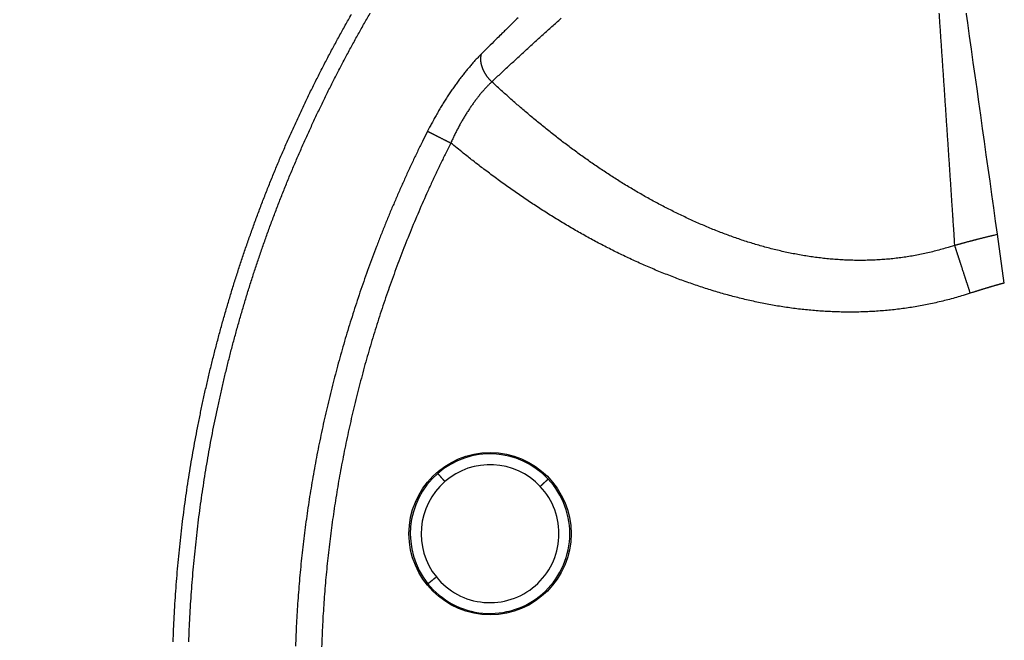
# Model space of a CAD drawing. Extents: x 527 to 614, y 487 to 635.
# Drawn here: x 596.094 to 597.005, y 514.457 to 515.03 of the extents above; entities that cross this region are included whole.
import ezdxf

# ---------------------------------------------------------------- set-up
doc = ezdxf.new("R2010")
doc.units = 0
doc.header["$MEASUREMENT"] = 0
doc.layers.add('1', color=4, linetype='Continuous')
doc.layers.add('204', color=7, linetype='Continuous')

# ---------------------------------------------------------------- blocks, each defined once
blk = doc.blocks.new('55')
at = {"layer": '204', "color": 4, "linetype": 'Continuous'}
blk.add_line((-5.596272, -5.284471), (-5.602608, -5.239436), dxfattribs=at)
for points in [[(-1.030664, 0.295698, -0.0000009), (-1.065456, 0.258308, -0.0000009), (-1.100247, 0.220917, -0.0000009), (-1.13504, 0.183527, -0.0000008), (-1.169832, 0.146137, -0.0000008), (-1.204625, 0.108746, -0.0000007), (-1.239418, 0.071355, -0.0000007), (-1.274211, 0.033965, -0.0000006), (-1.309005, -0.003426, -0.0000006), (-1.343799, -0.040817, -0.0000005), (-1.378593, -0.078208, -0.0000005), (-1.413388, -0.1156, -0.0000005), (-1.448182, -0.152991, -0.0000004), (-1.482977, -0.190382, -0.0000004), (-1.517772, -0.227774, -0.0000003), (-1.552567, -0.265165, -0.0000003), (-1.587362, -0.302557, -0.0000002), (-1.622158, -0.339948, -0.0000002), (-1.656953, -0.37734, -0.0000002), (-1.691748, -0.414732, -0.0000001), (-1.726544, -0.452123, -0.0000001), (-1.76134, -0.489515, 0), (-1.796135, -0.526907)], [(-1.830931, -0.564299, 0), (-1.865726, -0.60169, 0.0000001), (-1.900522, -0.639082, 0.0000001), (-1.935318, -0.676474, 0.0000001), (-1.970113, -0.713866, 0.0000001), (-2.004909, -0.751257, 0.0000001), (-2.039704, -0.788649, 0.0000001), (-2.0745, -0.826041, 0.0000001), (-2.109295, -0.863433, 0.0000001), (-2.144091, -0.900825, 0.0000001), (-2.178886, -0.938217, 0.0000001), (-2.213682, -0.975608, 0.0000001), (-2.248478, -1.013, 0.0000001), (-2.283273, -1.050392, 0.0000001), (-2.318069, -1.087784, 0.0000001), (-2.352864, -1.125176, 0.0000001), (-2.38766, -1.162568, 0.0000001), (-2.422455, -1.19996, 0.0000001), (-2.45725, -1.237351, 0.0000001), (-2.492046, -1.274743, 0.0000001), (-2.526841, -1.312135, 0.0000001), (-2.561637, -1.349527, 0.0000001), (-2.596432, -1.386919, 0.0000001), (-2.631228, -1.424311, 0.0000001), (-2.666023, -1.461703, 0.0000001), (-2.700818, -1.499095, 0.0000001), (-2.735614, -1.536487, 0.0000001), (-2.770409, -1.573879, 0.0000001), (-2.805205, -1.611271, 0.0000001), (-2.84, -1.648663, 0.0000001), (-2.874795, -1.686055, 0.0000001), (-2.909591, -1.723447, 0.0000001), (-2.944386, -1.760839, 0.0000001), (-2.979181, -1.798231, 0.0000001), (-3.013977, -1.835623, 0.0000001), (-3.048772, -1.873015, 0.0000001), (-3.083567, -1.910407, 0.0000001), (-3.118363, -1.947799, 0.0000001), (-3.153158, -1.985191, 0.0000001), (-3.187953, -2.022583, 0.0000001), (-3.222749, -2.059975, 0.0000001), (-3.257544, -2.097367, 0.0000001), (-3.292339, -2.134759, 0.0000001), (-3.327135, -2.172151, 0.0000001), (-3.36193, -2.209543, 0.0000001), (-3.396725, -2.246935, 0.0000001), (-3.43152, -2.284328, 0.0000001), (-3.466316, -2.32172, 0.0000001), (-3.501111, -2.359112, 0.0000001), (-3.535906, -2.396504, 0.0000001), (-3.570701, -2.433896, 0.0000001), (-3.605496, -2.471288, 0.0000001), (-3.640292, -2.50868, 0.0000001), (-3.675087, -2.546073, 0.0000001), (-3.709882, -2.583465, 0.0000001), (-3.744677, -2.620857, 0.0000001), (-3.779472, -2.658249, 0.0000001), (-3.814267, -2.695641, 0.0000001), (-3.849063, -2.733033, 0.0000001), (-3.883858, -2.770426, 0.0000001), (-3.918653, -2.807818, 0.0000001), (-3.953448, -2.84521, 0.0000001), (-3.988243, -2.882602, 0.0000001), (-4.023038, -2.919995, 0.0000001), (-4.057833, -2.957387, 0.0000001), (-4.092628, -2.994779, 0.0000001), (-4.127423, -3.032171, 0.0000001), (-4.162218, -3.069564, 0.0000001), (-4.197014, -3.106956, 0.0000001), (-4.231809, -3.144348, 0.0000001), (-4.266604, -3.18174, 0.0000001), (-4.301399, -3.219133, 0.0000001), (-4.336194, -3.256525, 0.0000001), (-4.370989, -3.293917, 0.0000001), (-4.405784, -3.33131, 0.0000001), (-4.440579, -3.368702, 0.0000001), (-4.475374, -3.406094, 0.0000001), (-4.510169, -3.443487, 0.0000001), (-4.544964, -3.480879, 0.0000001), (-4.579759, -3.518271, 0.0000001), (-4.614554, -3.555664, 0.0000001), (-4.649349, -3.593056, 0.0000001), (-4.684144, -3.630448, 0.0000001), (-4.718938, -3.667841, 0.0000001), (-4.753733, -3.705233, 0.0000001), (-4.788528, -3.742626, 0.0000001), (-4.823323, -3.780018, 0.0000001), (-4.858118, -3.81741, 0.0000001), (-4.892913, -3.854803, 0.0000001), (-4.927708, -3.892195, 0.0000001), (-4.962503, -3.929588, 0.0000001), (-4.997298, -3.96698, 0.0000001), (-5.032093, -4.004373, 0.0000001), (-5.066888, -4.041765, 0.0000001), (-5.101682, -4.079158, 0.0000001), (-5.136476, -4.116549, 0.0000001), (-5.171272, -4.153943, 0.0000001), (-5.206071, -4.19134, 0.0000001), (-5.240862, -4.228728, 0), (-5.275639, -4.266101, 0.0000001), (-5.310451, -4.303513, 0.0000001), (-5.345316, -4.340981, 0), (-5.380041, -4.378298, -0.0000001), (-5.414557, -4.415391, 0.0000001), (-5.44963, -4.453083, 0.0000005), (-5.485522, -4.491655, 0), (-5.51922, -4.527868, -0.0000019), (-5.549684, -4.560606, 0.0000006), (-5.588809, -4.602653, 0.0000059), (-5.649071, -4.667417, 0.0000032), (-5.727989, -4.752233, 0.0000014)], [(-0.88808, 0.413868, -0.0000001), (-0.936805, 0.361503, -0.0000001), (-0.98553, 0.309139, -0.0000001), (-1.034255, 0.256774, -0.0000001), (-1.082979, 0.204409, -0.0000001), (-1.131704, 0.152045, -0.0000001), (-1.180429, 0.09968, 0), (-1.229154, 0.047316, 0), (-1.277879, -0.005049, 0), (-1.326604, -0.057414, 0), (-1.375329, -0.109779)], [(-1.618954, -0.371602, 0), (-1.667679, -0.423967, 0), (-1.716404, -0.476332, 0), (-1.765129, -0.528696, 0.0000001), (-1.813854, -0.581061, 0.0000001), (-1.862579, -0.633426, 0.0000001), (-1.911304, -0.685791, 0.0000001), (-1.960029, -0.738156, 0.0000001), (-2.008754, -0.79052, 0.0000001), (-2.057479, -0.842885, 0.0000001), (-2.106204, -0.89525, 0.0000001), (-2.154929, -0.947615, 0.0000001), (-2.203654, -0.99998, 0.0000001), (-2.252379, -1.052345, 0.0000001), (-2.301104, -1.10471, 0.0000001), (-2.349829, -1.157075, 0.0000001), (-2.398553, -1.20944, 0.0000001), (-2.447278, -1.261805, 0.0000001), (-2.496003, -1.31417, 0.0000001), (-2.544728, -1.366535, 0.0000001), (-2.593453, -1.4189, 0.0000001), (-2.642177, -1.471265, 0.0000001), (-2.690902, -1.52363, 0.0000001), (-2.739627, -1.575995, 0.0000001), (-2.788352, -1.62836, 0.0000001), (-2.837076, -1.680725, 0.0000001), (-2.885801, -1.73309, 0.0000001), (-2.934526, -1.785455, 0.0000001), (-2.983251, -1.83782, 0.0000001), (-3.031975, -1.890185, 0.0000001), (-3.0807, -1.94255, 0.0000001), (-3.129424, -1.994915, 0.0000001), (-3.178149, -2.04728, 0.0000001), (-3.226874, -2.099646, 0.0000001), (-3.275598, -2.152011, 0.0000001), (-3.324323, -2.204376, 0.0000001), (-3.373047, -2.256741, 0.0000001), (-3.421772, -2.309106, 0.0000001), (-3.470497, -2.361471, 0.0000001), (-3.519221, -2.413837, 0.0000001), (-3.567946, -2.466202, 0.0000001), (-3.61667, -2.518567, 0.0000001), (-3.665395, -2.570932, 0.0000001), (-3.714119, -2.623298, 0.0000001), (-3.762844, -2.675663, 0.0000001), (-3.811568, -2.728028, 0.0000001), (-3.860293, -2.780394, 0.0000001), (-3.909017, -2.832759, 0.0000001), (-3.957741, -2.885124, 0.0000001), (-4.006466, -2.93749, 0.0000001), (-4.05519, -2.989855, 0.0000001), (-4.103915, -3.04222, 0.0000001), (-4.152639, -3.094586, 0.0000001), (-4.201363, -3.146951, 0.0000001), (-4.250088, -3.199317, 0.0000001), (-4.298812, -3.251682, 0.0000001), (-4.347536, -3.304048, 0.0000001), (-4.39626, -3.356413, 0.0000001), (-4.444985, -3.408778, 0.0000001), (-4.493709, -3.461144, 0.0000001), (-4.542433, -3.513509, 0.0000001), (-4.591158, -3.565875, 0.0000001), (-4.639882, -3.61824, 0.0000001), (-4.688606, -3.670606, 0.0000001), (-4.73733, -3.722972, 0.0000001), (-4.786055, -3.775338, 0.0000001), (-4.834778, -3.827703, 0.0000001), (-4.883501, -3.880067, 0.0000001), (-4.932227, -3.932434, 0.0000001), (-4.980957, -3.984806, 0.0000001), (-5.029675, -4.037165, 0.0000001), (-5.078374, -4.089504, 0.0000001), (-5.127123, -4.141896, 0.0000001), (-5.175946, -4.194368, 0.0000001), (-5.224571, -4.246628, 0.0000001), (-5.272906, -4.298575, 0.0000001), (-5.32202, -4.35136, 0.0000002), (-5.372281, -4.405377, 0.0000001), (-5.419468, -4.456092, 0), (-5.462129, -4.501941, 0.0000003), (-5.516918, -4.560825, 0.0000005), (-5.601305, -4.651521, 0.0000003), (-5.711819, -4.770296, 0.0000001)], [(-5.602608, -5.239436), (-5.604332, -5.227161, 0.0000005), (-5.606056, -5.214894, 0.0000005), (-5.607778, -5.202636, 0.0000005), (-5.609499, -5.190386, 0.0000005), (-5.611219, -5.178145, 0.0000004), (-5.612938, -5.165912, 0.0000004), (-5.614655, -5.153687, 0.0000004), (-5.616372, -5.141469, 0.0000003), (-5.618087, -5.12926, 0.0000003), (-5.619802, -5.117058, 0.0000003), (-5.621515, -5.104864, 0.0000002), (-5.623228, -5.092677, 0.0000002), (-5.624939, -5.080498, 0.0000002), (-5.626649, -5.068326, 0.0000001), (-5.628359, -5.056161, 0.0000001), (-5.630067, -5.044002, 0), (-5.631774, -5.031851)], [(-5.633481, -5.019707, 0), (-5.635186, -5.007569, -0.0000001), (-5.636891, -4.995438, -0.0000001), (-5.638594, -4.983313, -0.0000001), (-5.640297, -4.971195, -0.0000002), (-5.641999, -4.959083, -0.0000002), (-5.6437, -4.946977, -0.0000003), (-5.6454, -4.934875, -0.0000003), (-5.6471, -4.922782, -0.0000003), (-5.648797, -4.9107, -0.0000004), (-5.650496, -4.898611, -0.0000004), (-5.652196, -4.886509, -0.0000004), (-5.653889, -4.874462, -0.0000004), (-5.65557, -4.862491, -0.0000005), (-5.657279, -4.850334, -0.0000007), (-5.659026, -4.837898, -0.0000005), (-5.660665, -4.826226, -0.0000001), (-5.662148, -4.815676, -0.0000009), (-5.66405, -4.802138, -0.0000017), (-5.666977, -4.781298, -0.0000008), (-5.67081, -4.754015, -0.0000004)], [(-5.657602, -5.022593, -0.0000207), (-5.657265, -5.027516, -0.0000205), (-5.656927, -5.03244, -0.0000202), (-5.65659, -5.037365, -0.0000199), (-5.656254, -5.04229, -0.0000197), (-5.655917, -5.047216, -0.0000194), (-5.655582, -5.052142, -0.0000192), (-5.655246, -5.057069, -0.0000189), (-5.654911, -5.061996, -0.0000186), (-5.654576, -5.066924, -0.0000184), (-5.654241, -5.071853, -0.0000181), (-5.653907, -5.076782, -0.0000179), (-5.653573, -5.081712, -0.0000176), (-5.653239, -5.086642, -0.0000174), (-5.652906, -5.091573, -0.0000171), (-5.652573, -5.096504, -0.0000169), (-5.65224, -5.101436, -0.0000166), (-5.651908, -5.106369, -0.0000164), (-5.651576, -5.111302, -0.0000161), (-5.651244, -5.116235, -0.0000158), (-5.650912, -5.12117, -0.0000156), (-5.650581, -5.126105, -0.0000153), (-5.65025, -5.13104, -0.0000151), (-5.649919, -5.135976, -0.0000148), (-5.649588, -5.140913, -0.0000145), (-5.649258, -5.14585, -0.0000143), (-5.648928, -5.150788, -0.000014), (-5.648598, -5.155726, -0.0000138), (-5.648269, -5.160665, -0.0000135), (-5.647939, -5.165605, -0.0000133), (-5.64761, -5.170545, -0.000013), (-5.647281, -5.175487, -0.0000128), (-5.646952, -5.180427, -0.0000125), (-5.646624, -5.185367, -0.0000123), (-5.646296, -5.190312, -0.000012), (-5.645967, -5.195265, -0.0000117), (-5.64564, -5.200199, -0.0000115), (-5.645314, -5.205104, -0.0000113), (-5.644984, -5.210089, -0.0000103), (-5.644647, -5.21519, -0.0000098), (-5.64433, -5.219981, -0.0000131), (-5.644043, -5.224312, 0.0000016), (-5.643675, -5.229875, 0.000028), (-5.643107, -5.238444, 0.0000152), (-5.642363, -5.249666, 0.0000067)], [(-6.365368, -5.616345, -0.0023329), (-6.364906, -5.604602, -0.0023246), (-6.364336, -5.592857, -0.0023199), (-6.363655, -5.581112, -0.0023159), (-6.362866, -5.569371, -0.0023121), (-6.361965, -5.557636, -0.0023099), (-6.360958, -5.545909, -0.002309), (-6.35984, -5.534194, -0.0023092), (-6.358616, -5.522492, -0.0023105), (-6.357282, -5.510807, -0.0023132), (-6.355842, -5.499141, -0.0023173), (-6.354292, -5.487498, -0.0023218), (-6.352636, -5.475878, -0.0023266), (-6.350872, -5.464287, -0.0023358), (-6.349002, -5.452725, -0.0023506), (-6.347024, -5.441198, -0.0023526), (-6.344942, -5.429703, -0.0023379), (-6.342752, -5.41824, -0.0023232), (-6.34046, -5.406805, -0.0023021), (-6.33806, -5.395395, -0.0022968), (-6.335558, -5.384011, -0.0023075), (-6.332948, -5.372653, -0.0023132), (-6.330236, -5.361322, -0.0023144), (-6.327416, -5.350016, -0.0023162), (-6.324493, -5.338737, -0.0023189), (-6.321462, -5.327484, -0.0023207), (-6.318327, -5.316257, -0.002322), (-6.315085, -5.305056, -0.0023227), (-6.311739, -5.293882, -0.0023235), (-6.308285, -5.282734, -0.0023233), (-6.304728, -5.271612, -0.002323), (-6.301062, -5.260517, -0.0023223), (-6.297291, -5.249448, -0.0023223), (-6.293413, -5.238406, -0.0023194), (-6.28943, -5.227389, -0.002314), (-6.285338, -5.216399, -0.0023161), (-6.281141, -5.205436, -0.0023294), (-6.276837, -5.194506, -0.0023382), (-6.27243, -5.183611, -0.0023466), (-6.267918, -5.172757, -0.0023463), (-6.263305, -5.161944, -0.0023359), (-6.258588, -5.151175, -0.0023295), (-6.253773, -5.140449, -0.0023261), (-6.248856, -5.12977, -0.0023232), (-6.243843, -5.119138, -0.0023197), (-6.238729, -5.108557, -0.0023177), (-6.233521, -5.098026, -0.0023161), (-6.228215, -5.087548, -0.0023156), (-6.222815, -5.077124, -0.0023154), (-6.21732, -5.066757, -0.0023163), (-6.211734, -5.056447, -0.0023179), (-6.206054, -5.046197, -0.0023199), (-6.200285, -5.036007, -0.0023219)], [(-6.350866, -5.616358, -0.0023317), (-6.350405, -5.604757, -0.0023234), (-6.349838, -5.593155, -0.0023187), (-6.349161, -5.581552, -0.0023146), (-6.348377, -5.569953, -0.0023109), (-6.347483, -5.558361, -0.0023087), (-6.346484, -5.546776, -0.0023078), (-6.345376, -5.535203, -0.002308), (-6.344163, -5.523643, -0.0023093), (-6.34284, -5.5121, -0.0023119), (-6.341414, -5.500576, -0.0023161), (-6.339878, -5.489075, -0.0023206), (-6.338239, -5.477597, -0.0023253), (-6.336493, -5.466146, -0.0023344), (-6.334642, -5.454725, -0.0023493), (-6.332684, -5.443338, -0.0023512), (-6.330624, -5.431983, -0.0023365), (-6.328457, -5.42066, -0.0023219), (-6.326189, -5.409364, -0.0023008), (-6.323815, -5.398094, -0.0022955), (-6.32134, -5.386848, -0.0023062), (-6.318759, -5.375628, -0.0023119), (-6.316076, -5.364435, -0.0023131), (-6.313288, -5.353267, -0.0023149), (-6.310397, -5.342125, -0.0023177), (-6.3074, -5.331009, -0.0023194), (-6.3043, -5.319918, -0.0023207), (-6.301095, -5.308854, -0.0023215), (-6.297787, -5.297815, -0.0023222), (-6.294372, -5.286803, -0.0023221), (-6.290854, -5.275816, -0.0023218), (-6.28723, -5.264856, -0.0023211), (-6.283503, -5.253922, -0.002321), (-6.279669, -5.243014, -0.0023182), (-6.275731, -5.232131, -0.0023129), (-6.271686, -5.221275, -0.0023149), (-6.267539, -5.210445, -0.0023282), (-6.263284, -5.199648, -0.0023368), (-6.258928, -5.188886, -0.0023452), (-6.254469, -5.178164, -0.0023449), (-6.24991, -5.167483, -0.0023346), (-6.245248, -5.156844, -0.0023282), (-6.240489, -5.146249, -0.0023248), (-6.23563, -5.1357, -0.0023219), (-6.230675, -5.125198, -0.0023185), (-6.225622, -5.114746, -0.0023164), (-6.220475, -5.104343, -0.0023149), (-6.215232, -5.093993, -0.0023144), (-6.209897, -5.083696, -0.0023142), (-6.204467, -5.073455, -0.0023151), (-6.198947, -5.063271, -0.0023165), (-6.193334, -5.053146, -0.0023187), (-6.187633, -5.04308, -0.0023211), (-6.181842, -5.033077, -0.0023254)], [(-6.046187, -5.039293, 0.0004618), (-6.05011, -5.043102, 0.0005228), (-6.054094, -5.046985, 0.0004006), (-6.057818, -5.050624, 0.0001658), (-6.061172, -5.053907, 0.0005192), (-6.065422, -5.058093, 0.0008391), (-6.071895, -5.064501, 0.0004132), (-6.080328, -5.072869, 0.0002247)], [(-6.070494, -5.098412), (-6.066684, -5.09485, -0.0003141), (-6.06285, -5.091273, -0.0003035), (-6.05899, -5.087681, -0.0003072), (-6.055105, -5.084075, -0.0003269), (-6.051194, -5.080454, -0.0003402), (-6.047257, -5.07682, -0.0003519), (-6.043293, -5.073172, -0.0003623), (-6.039303, -5.06951, -0.0003754), (-6.035286, -5.065835, -0.0003861), (-6.031243, -5.062147, -0.0003984), (-6.027172, -5.058447, -0.0004085), (-6.023074, -5.054734, -0.0004206), (-6.018947, -5.051008, -0.0004304), (-6.014794, -5.047271, -0.0004421), (-6.010611, -5.043522, -0.0004516), (-6.006401, -5.039761, -0.0004629)], [(-6.080328, -5.072869), (-6.0816, -5.074152, 0.0027362), (-6.082875, -5.075466, 0.0026645), (-6.084155, -5.076813, 0.002586), (-6.085438, -5.078191, 0.00251), (-6.086724, -5.0796, 0.0024393), (-6.088013, -5.08104, 0.0023765), (-6.089303, -5.08251, 0.0023158), (-6.090596, -5.084009, 0.0022613), (-6.091889, -5.085537, 0.0022088), (-6.093183, -5.087093, 0.002162), (-6.094477, -5.088677, 0.0021168), (-6.095771, -5.090288, 0.0020768), (-6.097064, -5.091926, 0.0020379), (-6.098355, -5.093589, 0.0020039), (-6.099645, -5.095279, 0.0019708), (-6.100933, -5.096993, 0.0019421), (-6.102218, -5.098731, 0.001914), (-6.1035, -5.100493, 0.00189), (-6.104779, -5.102279, 0.0018666), (-6.106053, -5.104087, 0.0018474), (-6.107323, -5.105917, 0.0018276), (-6.108588, -5.107769, 0.0018112), (-6.109847, -5.109642, 0.001797), (-6.1111, -5.111535, 0.0017884), (-6.112347, -5.113448, 0.0017718), (-6.113587, -5.11538, 0.0017522), (-6.114819, -5.117331, 0.0017593), (-6.116045, -5.119301, 0.0017909), (-6.117264, -5.121293, 0.0017325), (-6.118469, -5.123292, 0.0016121), (-6.119659, -5.125296, 0.0017827), (-6.120857, -5.12735, 0.0021347), (-6.12207, -5.129469, 0.0016086), (-6.123203, -5.131469, 0.0005265), (-6.124223, -5.133284, 0.0022959), (-6.125505, -5.135645, 0.0039772), (-6.127444, -5.139318, 0.0019342), (-6.129961, -5.144151, 0.0010175)], [(-6.080328, -5.072869), (-6.080432, -5.073242, 0.0067918), (-6.080526, -5.07362, 0.0066982), (-6.080611, -5.074003, 0.0065853), (-6.080687, -5.074392, 0.0064752), (-6.080753, -5.074786, 0.0063674), (-6.08081, -5.075185, 0.0062673), (-6.080857, -5.075588, 0.0061657), (-6.080894, -5.075996, 0.0060734), (-6.080922, -5.076408, 0.0059796), (-6.08094, -5.076824, 0.0058954), (-6.080948, -5.077245, 0.0058081), (-6.080947, -5.077668, 0.0057297), (-6.080935, -5.078096, 0.0056525), (-6.080914, -5.078527, 0.0055898), (-6.080883, -5.078961, 0.0055049), (-6.080843, -5.079397, 0.0054097), (-6.080792, -5.079837, 0.0052983), (-6.080732, -5.080279, 0.0051744), (-6.080661, -5.080724, 0.0050606), (-6.080582, -5.08117, 0.0049564), (-6.080493, -5.081619, 0.0048564), (-6.080394, -5.082069, 0.0047617), (-6.080286, -5.082521, 0.0046718), (-6.080169, -5.082974, 0.0045885), (-6.080042, -5.083428, 0.0045091), (-6.079907, -5.083883, 0.0044359), (-6.079762, -5.084338, 0.0043662), (-6.079609, -5.084794, 0.0043028), (-6.079447, -5.085251, 0.0042422), (-6.079276, -5.085707, 0.0041879), (-6.079096, -5.086164, 0.004136), (-6.078907, -5.08662, 0.0040904), (-6.07871, -5.087075, 0.0040466), (-6.078505, -5.08753, 0.0040091), (-6.078291, -5.087983, 0.0039729), (-6.078069, -5.088436, 0.0039431), (-6.077838, -5.088887, 0.0039141), (-6.0776, -5.089337, 0.0038914), (-6.077353, -5.089784, 0.0038695), (-6.077098, -5.09023, 0.0038547), (-6.076836, -5.090674, 0.003838), (-6.076565, -5.091115, 0.0038261), (-6.076287, -5.091553, 0.0038205), (-6.076001, -5.091989, 0.0038279), (-6.075708, -5.092422, 0.0038083), (-6.075407, -5.092851, 0.0037709), (-6.075099, -5.093277, 0.0037807), (-6.074783, -5.093699, 0.0038277), (-6.07446, -5.094118, 0.0036974), (-6.074131, -5.094532, 0.0034381), (-6.073798, -5.09494, 0.0037804), (-6.073452, -5.095348, 0.0044956), (-6.073091, -5.095761, 0.0034042), (-6.072748, -5.096146, 0.0011578), (-6.072434, -5.096492, 0.0048035), (-6.072019, -5.096923, 0.0083005), (-6.071363, -5.097572, 0.0040625), (-6.070494, -5.098412, 0.002149)], [(-6.070494, -5.098412), (-6.071517, -5.099385, 0.0035935), (-6.072542, -5.100386, 0.0035005), (-6.073567, -5.101416, 0.0033911), (-6.074593, -5.102475, 0.0032786), (-6.075619, -5.103562, 0.0031763), (-6.076645, -5.104675, 0.0030856), (-6.077669, -5.105816, 0.0029985), (-6.078693, -5.106983, 0.0029189), (-6.079714, -5.108176, 0.0028432), (-6.080734, -5.109393, 0.0027748), (-6.081751, -5.110636, 0.0027094), (-6.082766, -5.111903, 0.0026507), (-6.083777, -5.113193, 0.0025944), (-6.084785, -5.114507, 0.0025441), (-6.085788, -5.115843, 0.0024959), (-6.086788, -5.117201, 0.0024532), (-6.087782, -5.118581, 0.0024121), (-6.088771, -5.119981, 0.0023762), (-6.089755, -5.121403, 0.0023417), (-6.090733, -5.122844, 0.0023123), (-6.091704, -5.124305, 0.002283), (-6.092669, -5.125785, 0.0022578), (-6.093626, -5.127283, 0.0022359), (-6.094576, -5.128799, 0.002221), (-6.095518, -5.130332, 0.0021968), (-6.096452, -5.131882, 0.0021689), (-6.097376, -5.133448, 0.0021743), (-6.098292, -5.135031, 0.0022096), (-6.0992, -5.136633, 0.0021352), (-6.100094, -5.138241, 0.001985), (-6.100974, -5.139855, 0.0021914), (-6.101855, -5.141509, 0.0026193), (-6.102744, -5.143217, 0.0019737), (-6.103572, -5.144829, 0.0006495), (-6.104315, -5.146292, 0.0028103), (-6.105241, -5.148197, 0.0048623), (-6.106628, -5.151162, 0.002365), (-6.108423, -5.155064, 0.0012447)], [(-5.642363, -5.249666), (-5.648127, -5.251512, -0.0055476), (-5.653911, -5.253226, -0.0056116), (-5.659715, -5.254801, -0.0056202), (-5.665538, -5.256244, -0.0055659), (-5.671379, -5.257551, -0.0055305), (-5.677236, -5.258729, -0.0054963), (-5.68311, -5.259773, -0.0054622), (-5.688998, -5.26069, -0.0054144), (-5.6949, -5.261476, -0.0053715), (-5.700815, -5.262138, -0.0053199), (-5.706743, -5.262671, -0.0052715), (-5.712681, -5.263081, -0.005214), (-5.718629, -5.263365, -0.0051615), (-5.724586, -5.263528, -0.005102), (-5.730551, -5.263568, -0.005043), (-5.736523, -5.26349, -0.0049745), (-5.742501, -5.263291, -0.0049213), (-5.748485, -5.262975, -0.0048698), (-5.754475, -5.262541, -0.0047864), (-5.760463, -5.261994, -0.0046759), (-5.76644, -5.261333, -0.0045769), (-5.772399, -5.260567, -0.0044622), (-5.77833, -5.259694, -0.0043912), (-5.784238, -5.258722, -0.0043227), (-5.790121, -5.257646, -0.0042556), (-5.795981, -5.256474, -0.0041742), (-5.801816, -5.255204, -0.0041022), (-5.807628, -5.253841, -0.0040188), (-5.813416, -5.252383, -0.0039438), (-5.81918, -5.250837, -0.0038581), (-5.82492, -5.2492, -0.0037809), (-5.830636, -5.247479, -0.0036931), (-5.836329, -5.245672, -0.0036152), (-5.841998, -5.243783, -0.0035282), (-5.847644, -5.241813, -0.0034473), (-5.853266, -5.239765, -0.003354), (-5.858863, -5.23764, -0.0032814), (-5.864439, -5.235442, -0.0032103), (-5.869991, -5.233168, -0.003108), (-5.875518, -5.230828, -0.0029595), (-5.881013, -5.228424, -0.0028545), (-5.886473, -5.225962, -0.0027634), (-5.891893, -5.223445, -0.0027209), (-5.897276, -5.220875, -0.0027047), (-5.902621, -5.21825, -0.0026821), (-5.907931, -5.215573, -0.0026462), (-5.913204, -5.212843, -0.0026168), (-5.918442, -5.210062, -0.0025832), (-5.923645, -5.207229, -0.0025532), (-5.928814, -5.204348, -0.0025172), (-5.933949, -5.201416, -0.0024854), (-5.939051, -5.198437, -0.0024482), (-5.944119, -5.195409, -0.0024152), (-5.949156, -5.192335, -0.0023767), (-5.954161, -5.189214, -0.0023425), (-5.959135, -5.186048, -0.0023031), (-5.964077, -5.182837, -0.0022678), (-5.96899, -5.179583, -0.0022274), (-5.973873, -5.176285, -0.0021914), (-5.978728, -5.172945, -0.0021506), (-5.983553, -5.169563, -0.0021135), (-5.98835, -5.166141, -0.0020709), (-5.993119, -5.162678, -0.0020348), (-5.997863, -5.159176, -0.0019956), (-6.002579, -5.155635, -0.0019537), (-6.007269, -5.152057, -0.0019012), (-6.011931, -5.148443, -0.0018774), (-6.016573, -5.14479, -0.001867), (-6.021197, -5.141094, -0.0017819), (-6.02578, -5.13738, -0.0016371), (-6.030313, -5.133656, -0.0017497), (-6.034893, -5.129835, -0.0020023), (-6.039554, -5.125886, -0.0015155), (-6.043917, -5.122159, -0.0005847), (-6.04785, -5.118773, -0.0020096), (-6.052855, -5.114359, -0.0032815), (-6.060507, -5.107476, -0.0015902), (-6.070494, -5.098412, -0.0008506)], [(-6.129961, -5.144151), (-6.134707, -5.153639, 0.0023388), (-6.139364, -5.163169, 0.0023427), (-6.143928, -5.172743, 0.0023402), (-6.148404, -5.182357, 0.0023316), (-6.152788, -5.192012, 0.0023258), (-6.157082, -5.201705, 0.002321), (-6.161283, -5.211437, 0.0023167), (-6.165395, -5.221205, 0.0023118), (-6.169412, -5.23101, 0.0023079), (-6.17334, -5.240848, 0.0023038), (-6.177174, -5.250721, 0.0023006), (-6.180917, -5.260625, 0.0022972), (-6.184566, -5.270562, 0.0022946), (-6.188123, -5.280528, 0.0022918), (-6.191586, -5.290524, 0.0022899), (-6.194958, -5.300547, 0.0022878), (-6.198234, -5.310598, 0.0022865), (-6.201418, -5.320674, 0.0022851), (-6.204506, -5.330775, 0.0022845), (-6.207502, -5.3409, 0.0022838), (-6.210402, -5.351047, 0.0022838), (-6.213209, -5.361216, 0.0022838), (-6.215919, -5.371405, 0.0022845), (-6.218537, -5.381613, 0.0022852), (-6.221057, -5.39184, 0.0022865), (-6.223483, -5.402083, 0.002288), (-6.225812, -5.412342, 0.00229), (-6.228046, -5.422617, 0.0022922), (-6.230183, -5.432905, 0.0022948), (-6.232225, -5.443205, 0.0022976), (-6.234169, -5.453517, 0.0023011), (-6.236017, -5.46384, 0.002305), (-6.237767, -5.474172, 0.0023086), (-6.239421, -5.484512, 0.0023122), (-6.240976, -5.494859, 0.0023224), (-6.242436, -5.50522, 0.0023358), (-6.243798, -5.515603, 0.0023345), (-6.245065, -5.526005, 0.0023246), (-6.246233, -5.536425, 0.0023169), (-6.247308, -5.546863, 0.0023102), (-6.248284, -5.557316, 0.002304), (-6.249166, -5.567783, 0.0022978), (-6.249949, -5.578263, 0.0022925), (-6.250639, -5.588754, 0.0022875), (-6.25123, -5.599255, 0.0022833), (-6.251727, -5.609765, 0.0022793), (-6.252126, -5.620283, 0.002276)], [(-6.129961, -5.144151), (-6.129832, -5.144217, -0.0000272), (-6.129692, -5.144287, -0.0000239), (-6.129542, -5.144363, -0.0000202), (-6.129382, -5.144444, -0.0000162), (-6.129211, -5.14453, -0.0000133), (-6.129031, -5.144622, -0.000011), (-6.12884, -5.144718, -0.000009), (-6.12864, -5.144819, -0.0000073), (-6.12843, -5.144926, -0.0000059), (-6.12821, -5.145037, -0.0000046), (-6.127981, -5.145153, -0.0000036), (-6.127742, -5.145274, -0.0000026), (-6.127494, -5.145399, -0.0000018), (-6.127237, -5.14553, -0.0000009), (-6.12697, -5.145665, -0.0000004), (-6.126694, -5.145804, 0), (-6.12641, -5.145948, 0.0000001), (-6.126117, -5.146096), (-6.125815, -5.146249), (-6.125505, -5.146406), (-6.125187, -5.146567, 0), (-6.124861, -5.146732), (-6.124527, -5.146901, 0), (-6.124186, -5.147074), (-6.123837, -5.14725), (-6.123481, -5.14743), (-6.123118, -5.147614), (-6.122748, -5.147801), (-6.122371, -5.147992), (-6.121988, -5.148186, 0), (-6.121599, -5.148383), (-6.121204, -5.148583), (-6.120802, -5.148786), (-6.120395, -5.148992), (-6.119982, -5.149201), (-6.119564, -5.149413, 0), (-6.119141, -5.149627), (-6.118712, -5.149844), (-6.118279, -5.150063, 0), (-6.117841, -5.150285, 0.0000001), (-6.117399, -5.150509), (-6.116952, -5.150735, -0.0000002), (-6.116501, -5.150963, 0.0000001), (-6.116047, -5.151193, 0.0000009), (-6.115588, -5.151425, -0.0000008), (-6.115126, -5.151659, -0.0000051), (-6.114661, -5.151894, -0.0000124), (-6.114192, -5.152132, -0.0000242), (-6.11372, -5.152371, -0.0000305), (-6.113247, -5.15261, -0.0000337), (-6.112775, -5.152849, -0.0000494), (-6.112293, -5.153094, -0.000077), (-6.111798, -5.153345, -0.0000584), (-6.111332, -5.153582, -0.000005), (-6.110909, -5.153796, -0.0001104), (-6.110365, -5.154073, -0.0002272), (-6.109524, -5.154502, -0.0001129), (-6.108423, -5.155064, -0.0000576)], [(-6.108423, -5.155064), (-6.113067, -5.164351, 0.0023328), (-6.117624, -5.173678, 0.002337), (-6.122091, -5.183046, 0.0023351), (-6.12647, -5.192454, 0.0023273), (-6.130759, -5.2019, 0.0023221), (-6.134961, -5.211383, 0.0023178), (-6.139071, -5.220904, 0.0023141), (-6.143093, -5.230459, 0.0023096), (-6.147024, -5.240049, 0.0023062), (-6.150866, -5.249672, 0.0023025), (-6.154616, -5.259328, 0.0022996), (-6.158278, -5.269015, 0.0022965), (-6.161847, -5.278733, 0.0022942), (-6.165327, -5.288479, 0.0022916), (-6.168714, -5.298254, 0.0022899), (-6.172012, -5.308056, 0.0022879), (-6.175216, -5.317885, 0.0022867), (-6.178331, -5.327739, 0.0022854), (-6.181352, -5.337617, 0.0022847), (-6.184282, -5.347518, 0.002284), (-6.187119, -5.357442, 0.0022839), (-6.189865, -5.367386, 0.0022838), (-6.192516, -5.377352, 0.0022844), (-6.195077, -5.387336, 0.0022849), (-6.197542, -5.397338, 0.002286), (-6.199916, -5.407357, 0.0022871), (-6.202195, -5.417393, 0.0022888), (-6.204382, -5.427444, 0.0022906), (-6.206473, -5.437508, 0.0022928), (-6.208472, -5.447586, 0.0022951), (-6.210375, -5.457676, 0.0022981), (-6.212185, -5.467777, 0.0023015), (-6.213898, -5.477889, 0.0023045), (-6.215519, -5.488008, 0.0023071), (-6.217043, -5.498137, 0.0023181), (-6.218474, -5.508279, 0.0023348), (-6.219808, -5.518442, 0.002335), (-6.221051, -5.528624, 0.0023248), (-6.222196, -5.538825, 0.002317), (-6.22325, -5.549042, 0.0023104), (-6.224207, -5.559274, 0.0023042), (-6.225072, -5.56952, 0.002298), (-6.225841, -5.579779, 0.0022928), (-6.226518, -5.590048, 0.0022877), (-6.227098, -5.600328, 0.0022835), (-6.227587, -5.610616, 0.0022795), (-6.227979, -5.620912, 0.0022762)], [(-5.627908, -5.293975), (-5.634215, -5.295964, -0.0046385), (-5.640539, -5.297831, -0.0046777), (-5.646882, -5.299572, -0.0046885), (-5.653242, -5.301193, -0.0046657), (-5.65962, -5.302689, -0.004652), (-5.666014, -5.304066, -0.0046378), (-5.672426, -5.305319, -0.0046228), (-5.678853, -5.306455, -0.0045996), (-5.685297, -5.307469, -0.004578), (-5.691756, -5.308367, -0.0045507), (-5.69823, -5.309144, -0.004524), (-5.704718, -5.309806, -0.0044914), (-5.711221, -5.31035, -0.0044605), (-5.717738, -5.31078, -0.0044251), (-5.724268, -5.311092, -0.004388), (-5.730812, -5.311292, -0.0043443), (-5.737367, -5.311376, -0.0043099), (-5.743936, -5.31135, -0.004276), (-5.75052, -5.311208, -0.0042184), (-5.757109, -5.310958, -0.0041478), (-5.763693, -5.310596, -0.0040869), (-5.770263, -5.31013, -0.004019), (-5.776809, -5.309557, -0.0039792), (-5.783333, -5.308884, -0.0039339), (-5.789838, -5.308107, -0.00389), (-5.796324, -5.307232, -0.0038372), (-5.80279, -5.306257, -0.0037899), (-5.809236, -5.305186, -0.0037327), (-5.815664, -5.304018, -0.0036809), (-5.822073, -5.302758, -0.0036208), (-5.828464, -5.301403, -0.0035658), (-5.834837, -5.299959, -0.0035022), (-5.841192, -5.298424, -0.003445), (-5.84753, -5.296802, -0.0033806), (-5.85385, -5.295092, -0.0033192), (-5.860154, -5.293299, -0.0032478), (-5.86644, -5.29142, -0.0031921), (-5.872712, -5.289461, -0.0031374), (-5.878968, -5.287418, -0.0030552), (-5.885206, -5.2853, -0.0029388), (-5.891415, -5.283108, -0.0028552), (-5.897592, -5.280851, -0.0027818), (-5.903729, -5.27853, -0.002748), (-5.909827, -5.276147, -0.0027315), (-5.915889, -5.2737, -0.0027107), (-5.921916, -5.271193, -0.0026796), (-5.927905, -5.268624, -0.0026539), (-5.93386, -5.265996, -0.0026238), (-5.93978, -5.263307, -0.0025971), (-5.945665, -5.260562, -0.0025649), (-5.951516, -5.257758, -0.0025365), (-5.957334, -5.254898, -0.0025031), (-5.963118, -5.251981, -0.0024734), (-5.96887, -5.249011, -0.0024387), (-5.974589, -5.245985, -0.0024078), (-5.980277, -5.242906, -0.002372), (-5.985932, -5.239774, -0.0023401), (-5.991558, -5.236591, -0.0023033), (-5.997153, -5.233356, -0.0022706), (-6.002718, -5.230071, -0.0022334), (-6.008253, -5.226736, -0.0021995), (-6.01376, -5.223354, -0.0021604), (-6.019237, -5.219922, -0.0021276), (-6.024687, -5.216445, -0.0020922), (-6.030109, -5.21292, -0.002053), (-6.035503, -5.209351, -0.0020033), (-6.040868, -5.205739, -0.0019836), (-6.046213, -5.202079, -0.0019792), (-6.051538, -5.19837, -0.0018934), (-6.056819, -5.194635, -0.0017433), (-6.062043, -5.190883, -0.0018714), (-6.067325, -5.187026, -0.002154), (-6.072701, -5.183032, -0.0016307), (-6.077734, -5.179258, -0.0006187), (-6.082273, -5.175826, -0.0021823), (-6.088052, -5.171337, -0.0035919), (-6.096888, -5.164318, -0.0017423), (-6.108423, -5.155064, -0.0009303)], [(-5.642363, -5.249666), (-5.641375, -5.249385, -0.0003229), (-5.640387, -5.249105, -0.000323), (-5.639398, -5.248827, -0.0003229), (-5.638409, -5.24855, -0.0003226), (-5.63742, -5.248274, -0.0003224), (-5.636431, -5.248, -0.0003222), (-5.635441, -5.247727, -0.0003221), (-5.634451, -5.247455, -0.0003218), (-5.63346, -5.247184, -0.0003217), (-5.632469, -5.246915, -0.0003215), (-5.631478, -5.246647, -0.0003213), (-5.630486, -5.24638, -0.0003211), (-5.629494, -5.246115, -0.0003209), (-5.628502, -5.245851, -0.0003207), (-5.62751, -5.245588, -0.0003206), (-5.626517, -5.245327, -0.0003204), (-5.625524, -5.245066, -0.0003202), (-5.624531, -5.244807, -0.00032), (-5.623537, -5.24455, -0.0003199), (-5.622543, -5.244293, -0.0003198), (-5.621549, -5.244038, -0.0003195), (-5.620554, -5.243784, -0.0003192), (-5.619559, -5.243532, -0.0003193), (-5.618564, -5.24328, -0.0003197), (-5.617569, -5.24303, -0.0003187), (-5.616573, -5.242782, -0.0003166), (-5.615578, -5.242535, -0.0003192), (-5.614581, -5.242288, -0.0003255), (-5.613583, -5.242043, -0.0003162), (-5.612588, -5.2418, -0.0002951), (-5.611599, -5.24156, -0.0003255), (-5.610594, -5.241317, -0.0003877), (-5.609565, -5.24107, -0.0002943), (-5.608599, -5.240839, -0.0001014), (-5.607725, -5.24063, -0.0004146), (-5.606603, -5.240366, -0.0007128), (-5.604873, -5.239962, -0.0003486), (-5.602608, -5.239436, -0.0001848)], [(-5.642363, -5.249666), (-5.642141, -5.250347, 0.0000166), (-5.641919, -5.251032, 0.0000167), (-5.641695, -5.251719, 0.0000163), (-5.641471, -5.252409, 0.0000154), (-5.641245, -5.253101, 0.0000146), (-5.641019, -5.253796, 0.000014), (-5.640792, -5.254494, 0.0000134), (-5.640564, -5.255194, 0.0000127), (-5.640335, -5.255897, 0.0000121), (-5.640105, -5.256602, 0.0000114), (-5.639874, -5.25731, 0.0000108), (-5.639643, -5.25802, 0.0000102), (-5.639411, -5.258732, 0.0000096), (-5.639178, -5.259447, 0.000009), (-5.638944, -5.260163, 0.0000084), (-5.63871, -5.260882, 0.0000078), (-5.638475, -5.261603, 0.0000073), (-5.638239, -5.262327, 0.0000067), (-5.638002, -5.263052, 0.0000061), (-5.637765, -5.263779, 0.0000056), (-5.637527, -5.264508, 0.000005), (-5.637289, -5.265239, 0.0000045), (-5.637049, -5.265972, 0.0000039), (-5.63681, -5.266707, 0.0000034), (-5.636569, -5.267444, 0.0000029), (-5.636328, -5.268182, 0.0000023), (-5.636087, -5.268922, 0.0000018), (-5.635845, -5.269664, 0.0000013), (-5.635603, -5.270407, 0.0000008), (-5.63536, -5.271152, 0.0000002), (-5.635116, -5.271898, 0.0000001), (-5.634872, -5.272646, 0.0000004), (-5.634628, -5.273395, 0.0000006), (-5.634383, -5.274145, 0.0000009), (-5.634137, -5.274897, 0.0000011), (-5.633892, -5.27565, 0.0000013), (-5.633646, -5.276404, 0.0000016), (-5.633399, -5.277159, 0.0000018), (-5.633152, -5.277916, 0.000002), (-5.632905, -5.278673, 0.0000023), (-5.632657, -5.279432, 0.0000025), (-5.63241, -5.280191, 0.0000027), (-5.632161, -5.280952, 0.000003), (-5.631913, -5.281713, 0.0000032), (-5.631664, -5.282475, 0.0000034), (-5.631415, -5.283238, 0.0000036), (-5.631166, -5.284002, 0.0000039), (-5.630916, -5.284766, 0.0000043), (-5.630666, -5.285533, 0.0000043), (-5.630416, -5.286297, 0.0000042), (-5.630168, -5.287057, 0.000005), (-5.629916, -5.28783, 0.0000064), (-5.629657, -5.288621, 0.0000049), (-5.629415, -5.289364, 0.0000013), (-5.629195, -5.290036, 0.0000076), (-5.628913, -5.2909, 0.0000142), (-5.628478, -5.292231, 0.000007), (-5.627908, -5.293975, 0.0000036)], [(-5.596272, -5.284471), (-5.597067, -5.284689, 0.0002969), (-5.597863, -5.284909, 0.0002967), (-5.598658, -5.28513, 0.0002969), (-5.599453, -5.285351, 0.0002974), (-5.600248, -5.285574, 0.0002978), (-5.601043, -5.285797, 0.0002982), (-5.601837, -5.286022, 0.0002986), (-5.602631, -5.286247, 0.000299), (-5.603425, -5.286474, 0.0002994), (-5.604219, -5.286701, 0.0002998), (-5.605013, -5.286929, 0.0003001), (-5.605806, -5.287159, 0.0003006), (-5.606599, -5.287389, 0.0003009), (-5.607391, -5.28762, 0.0003013), (-5.608184, -5.287852, 0.0003017), (-5.608976, -5.288085, 0.0003021), (-5.609768, -5.28832, 0.0003025), (-5.61056, -5.288555, 0.0003029), (-5.611351, -5.288791, 0.0003033), (-5.612142, -5.289028, 0.0003038), (-5.612933, -5.289266, 0.0003041), (-5.613724, -5.289505, 0.0003044), (-5.614514, -5.289745, 0.000305), (-5.615305, -5.289986, 0.0003059), (-5.616095, -5.290228, 0.0003055), (-5.616884, -5.290471, 0.0003041), (-5.617673, -5.290715, 0.0003071), (-5.618462, -5.29096, 0.0003139), (-5.619253, -5.291206, 0.0003053), (-5.62004, -5.291452, 0.0002853), (-5.620822, -5.291698, 0.0003155), (-5.621616, -5.291949, 0.0003769), (-5.622428, -5.292207, 0.0002861), (-5.623191, -5.29245, 0.0000975), (-5.62388, -5.292669, 0.0004049), (-5.624764, -5.292954, 0.0006985), (-5.626126, -5.293395, 0.0003416), (-5.627908, -5.293975, 0.0001809)], [(-6.120501, -5.460563), (-6.120497, -5.460568, 0.0002733), (-6.120487, -5.460579, 0.0000444), (-6.120472, -5.460596, 0.0000175), (-6.120452, -5.46062, 0.0000098), (-6.120425, -5.460651, 0.000006), (-6.120392, -5.460688, 0.0000042), (-6.120353, -5.460733, 0.000003), (-6.120308, -5.460785, 0.0000023), (-6.120257, -5.460844, 0.0000018), (-6.120199, -5.46091, 0.0000015), (-6.120135, -5.460985, 0.0000012), (-6.120064, -5.461066, 0.000001), (-6.119986, -5.461155, 0.0000009), (-6.119902, -5.461252, 0.0000008), (-6.119812, -5.461356, 0.0000007), (-6.119714, -5.461468, 0.0000006), (-6.119611, -5.461587, 0.0000005), (-6.119501, -5.461714, 0.0000005), (-6.119384, -5.461848, 0.0000004), (-6.119262, -5.461989, 0.0000004), (-6.119133, -5.462137, 0.0000003), (-6.118999, -5.462291, 0.0000002), (-6.118859, -5.462453, 0.0000003), (-6.118713, -5.46262, 0.0000009), (-6.118562, -5.462794, -0.0000019), (-6.118406, -5.462973, -0.0000082), (-6.118245, -5.463158, -0.0000103), (-6.11808, -5.463348, -0.0000092), (-6.117911, -5.463543, -0.0000085), (-6.117738, -5.463742, -0.0000082), (-6.117561, -5.463946, -0.0000079), (-6.117381, -5.464153, -0.0000075), (-6.117198, -5.464363, -0.0000072), (-6.117012, -5.464577, -0.0000069), (-6.116825, -5.464793, -0.0000066), (-6.116635, -5.465012, -0.0000063), (-6.116443, -5.465232, -0.0000062), (-6.11625, -5.465454, -0.0000061), (-6.116056, -5.465678, -0.0000058), (-6.115862, -5.465901, -0.0000053), (-6.115669, -5.466124, -0.0000056), (-6.115473, -5.46635, -0.0000064), (-6.115272, -5.466581, -0.0000049), (-6.115084, -5.466797, -0.0000019), (-6.114914, -5.466993, -0.0000064), (-6.114698, -5.467241, -0.0000107), (-6.114371, -5.467619, -0.0000053), (-6.113945, -5.468109, -0.0000029)], [(-6.01833, -5.465733), (-6.018335, -5.465738, -0.0184403), (-6.018345, -5.465748, -0.002941), (-6.018361, -5.465764, -0.0011544), (-6.018384, -5.465785, -0.0006419), (-6.018414, -5.465813, -0.000397), (-6.01845, -5.465848, -0.0002733), (-6.018493, -5.465888, -0.0001969), (-6.018542, -5.465935, -0.0001512), (-6.018599, -5.465989, -0.0001183), (-6.018663, -5.46605, -0.0000963), (-6.018735, -5.466117, -0.0000791), (-6.018813, -5.466191, -0.000067), (-6.018899, -5.466272, -0.0000569), (-6.018993, -5.46636, -0.0000495), (-6.019093, -5.466454, -0.0000431), (-6.019201, -5.466556, -0.0000383), (-6.019316, -5.466664, -0.000034), (-6.019438, -5.466779, -0.0000306), (-6.019567, -5.466901, -0.0000276), (-6.019703, -5.467028, -0.0000253), (-6.019846, -5.467163, -0.000023), (-6.019996, -5.467303, -0.0000211), (-6.020151, -5.467449, -0.0000196), (-6.020313, -5.467601, -0.0000187), (-6.020481, -5.467759, -0.0000154), (-6.020654, -5.467921, -0.0000098), (-6.020833, -5.468089, -0.0000073), (-6.021016, -5.468261, -0.0000073), (-6.021204, -5.468438, -0.000007), (-6.021397, -5.468619, -0.0000066), (-6.021593, -5.468803, -0.0000062), (-6.021793, -5.468991, -0.000006), (-6.021996, -5.469182, -0.0000057), (-6.022203, -5.469376, -0.0000055), (-6.022412, -5.469572, -0.0000053), (-6.022623, -5.46977, -0.0000051), (-6.022835, -5.469969, -0.0000049), (-6.02305, -5.470171, -0.0000049), (-6.023265, -5.470373, -0.0000046), (-6.023481, -5.470575, -0.0000042), (-6.023696, -5.470777, -0.0000045), (-6.023914, -5.470982, -0.0000051), (-6.024137, -5.471191, -0.0000039), (-6.024346, -5.471387, -0.0000016), (-6.024535, -5.471565, -0.0000051), (-6.024775, -5.471789, -0.0000085), (-6.025139, -5.472131, -0.0000043), (-6.025613, -5.472576, -0.0000023)], [(-6.129609, -5.56247), (-6.129604, -5.562465, 0.0038268), (-6.129592, -5.562456, 0.0007351), (-6.129573, -5.562441, 0.0003025), (-6.129548, -5.562421, 0.0001718), (-6.129516, -5.562395, 0.0001077), (-6.129476, -5.562364, 0.0000747), (-6.129429, -5.562326, 0.0000542), (-6.129375, -5.562283, 0.0000418), (-6.129314, -5.562233, 0.0000328), (-6.129244, -5.562178, 0.0000268), (-6.129167, -5.562116, 0.0000221), (-6.129083, -5.562048, 0.0000187), (-6.12899, -5.561973, 0.0000159), (-6.12889, -5.561893, 0.0000139), (-6.128782, -5.561806, 0.0000121), (-6.128666, -5.561713, 0.0000107), (-6.128543, -5.561614, 0.0000095), (-6.128412, -5.561509, 0.0000086), (-6.128273, -5.561397, 0.0000078), (-6.128127, -5.56128, 0.0000072), (-6.127974, -5.561157, 0.0000065), (-6.127815, -5.561029, 0.0000056), (-6.127648, -5.560895, 0.0000056), (-6.127475, -5.560756, 0.0000066), (-6.127296, -5.560611, -0.0000004), (-6.12711, -5.560463, -0.0000159), (-6.12692, -5.560309, -0.000021), (-6.126723, -5.560151, -0.0000186), (-6.126522, -5.55999, -0.0000172), (-6.126316, -5.559824, -0.0000166), (-6.126106, -5.559655, -0.0000159), (-6.125892, -5.559483, -0.0000151), (-6.125674, -5.559309, -0.0000144), (-6.125453, -5.559131, -0.0000139), (-6.125229, -5.558952, -0.0000133), (-6.125004, -5.55877, -0.0000128), (-6.124776, -5.558587, -0.0000124), (-6.124546, -5.558403, -0.0000122), (-6.124315, -5.558218, -0.0000116), (-6.124084, -5.558032, -0.0000106), (-6.123854, -5.557848, -0.0000113), (-6.12362, -5.55766, -0.0000128), (-6.123381, -5.557468, -0.0000098), (-6.123157, -5.557288, -0.0000039), (-6.122954, -5.557126, -0.000013), (-6.122697, -5.55692, -0.0000215), (-6.122307, -5.556607, -0.0000107), (-6.121799, -5.5562, -0.0000058)]]:
    blk.add_lwpolyline(points, format="xyb", dxfattribs=at)
blk.add_circle((-6.072101, -5.516241), 0.075, dxfattribs=at)
for radius, start, end in [(0.073777, 43.20744, 218.79487), (0.063778, 43.206152, 218.80064), (0.073777, 311, 43.20744), (0.063778, 311, 43.20615), (0.063778, 218.80064, 311), (0.073777, 218.79487, 311)]:
    blk.add_arc((-6.072101, -5.516241), radius, start, end, dxfattribs=at)
blk = doc.blocks.new('2010VANGUARD')
at = {"layer": '1'}
blk.add_blockref('55', (75.70037, 15.04485), dxfattribs=at)

msp = doc.modelspace()

# ---------------------------------------------------------------- block references
at = {"layer": '1'}
msp.add_blockref('2010VANGUARD', (526.90048, 505.02667), dxfattribs=at)

doc.saveas('drawing.dxf')
